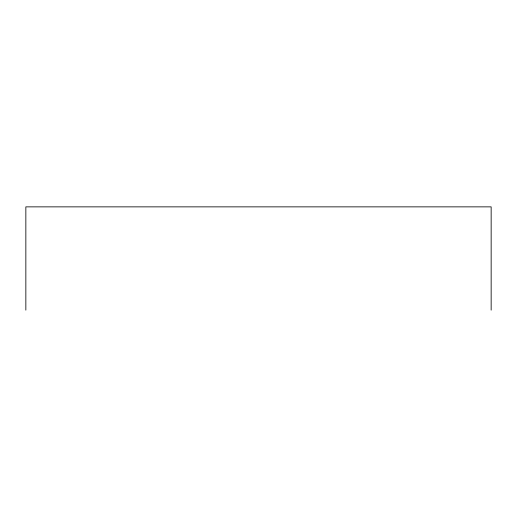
<?xml version="1.0" encoding="UTF-8"?>
<svg xmlns="http://www.w3.org/2000/svg" width="517" height="517" viewBox="0 0 517 517"><rect width="100%" height="100%" fill="white"/><g stroke="black" fill="none" stroke-linecap="round" stroke-linejoin="round"><path stroke-width="0.78" d="M491.15 310.135L491.15 206.865L25.85 206.865L25.85 310.135"/></g></svg>
